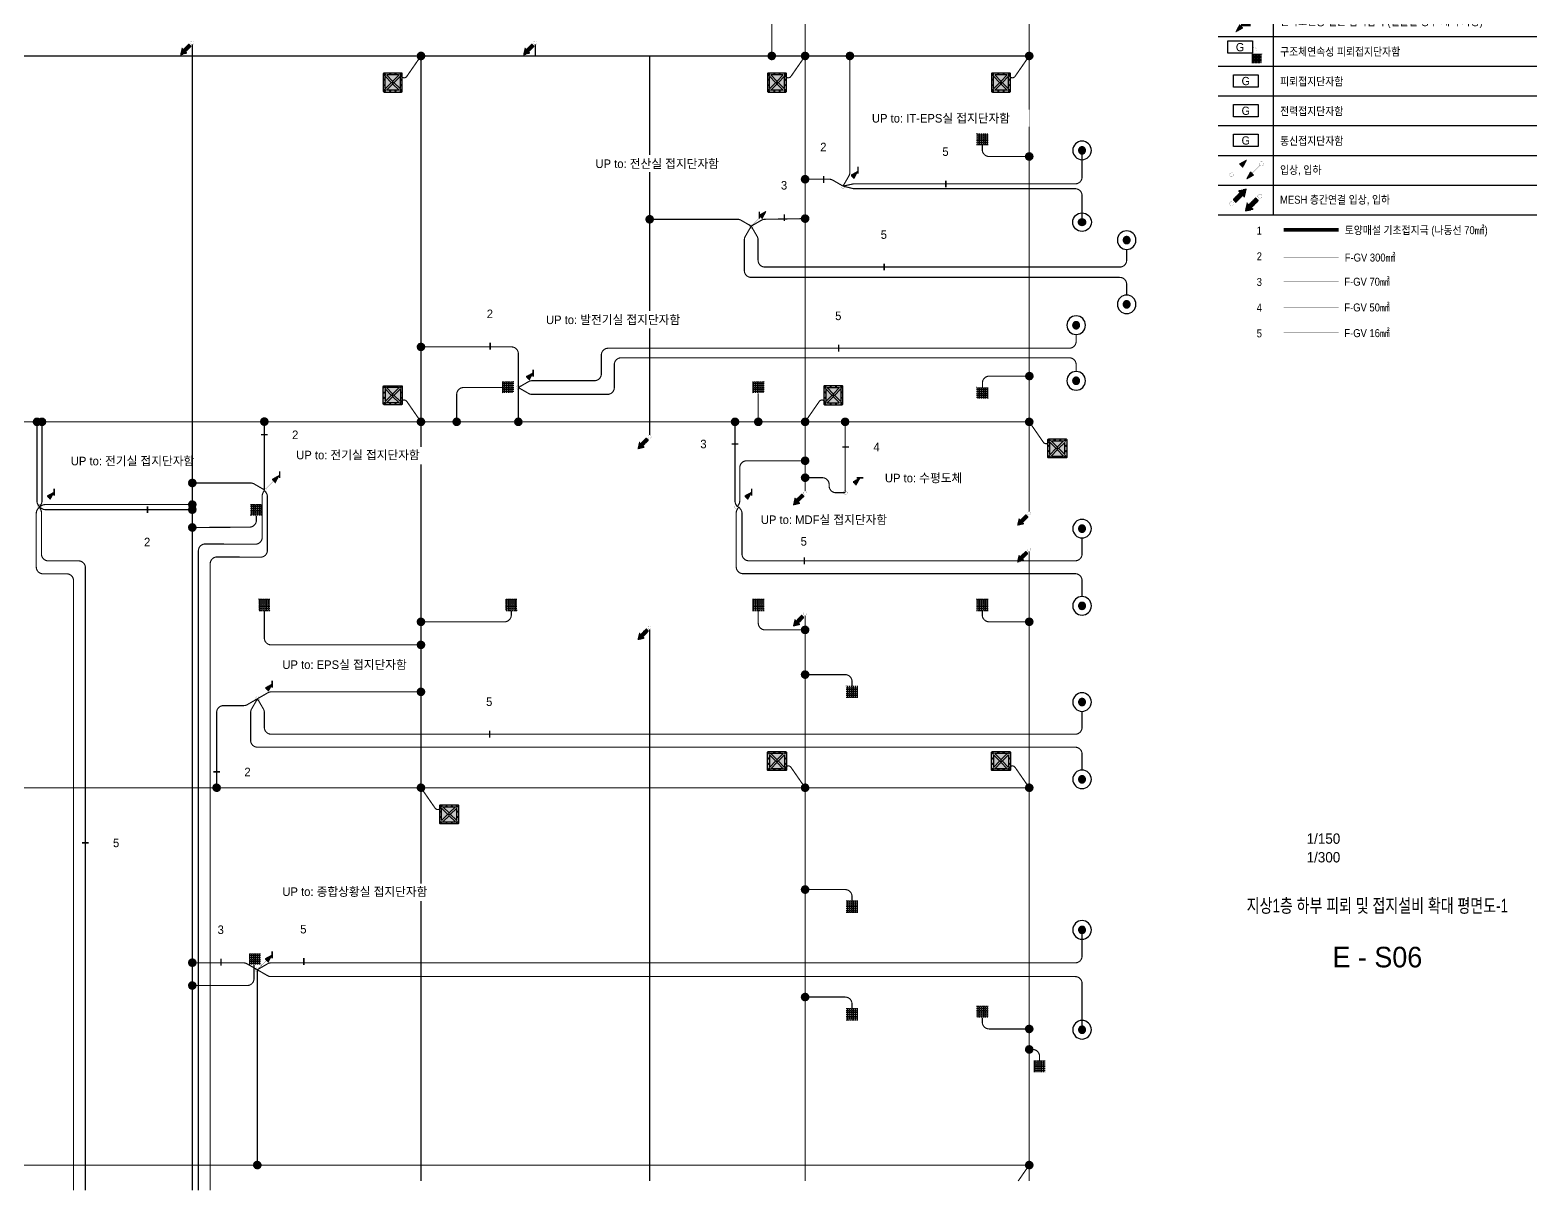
# Model space of a CAD drawing. Header units: millimetres. Extents: x 81900 to 502050, y -708375 to 1238700.
# Drawn here: x 310008 to 375900, y -527478 to -476722 of the extents above; entities that cross this region are included whole.
import ezdxf
from ezdxf.enums import TextEntityAlignment as Align

# ---------------------------------------------------------------- set-up
doc = ezdxf.new("R2010")
doc.units = ezdxf.units.MM
doc.header["$LTSCALE"] = 150
doc.set_wipeout_variables(frame=1)
for name, pattern in [('AM_ISO09W050', [22.5, 12, -1.5, 3, -1.5, 3, -1.5]), ('C2', [18.5, 13.5, -2, 1, -2]), ('HID', [2.3, 1.5, -0.8])]:
    doc.linetypes.add(name, pattern=pattern)
doc.layers.get('0').update_dxf_attribs({"lineweight": 0})
for name, color, linetype in [('------99 Grounding and Lightning', 3, 'Continuous'), ('------99 Grounding_Grounding Terminal Board_E', 3, 'Continuous'), ('------99 Grounding_Grounding Terminal Board_T', 2, 'Continuous'), ('------99 Grounding_Mesh', 6, 'Continuous'), ('-----09 E-WIRE-GV', 2, 'Continuous'), ('-----20 General Symbol', 3, 'Continuous'), ('-----29 Cable Schedule', 1, 'Continuous'), ('-----29 Indicator', 1, 'Continuous'), ('-----30 Text', 2, 'Continuous'), ('-----41 Drawing Title', 2, 'Continuous'), ('-----42 Drawing Number', 2, 'Continuous'), ('-----43 Drawing Scale', 3, 'Continuous')]:
    doc.layers.add(name, color=color, linetype=linetype)
doc.styles.add('ELEC', font='')
doc.styles.get('ELEC').set_extended_font_data('Dotum')
pattern_1 = [(180, (845852.563, 610254.6404), (-1e-14, -6.25), [])]

# ---------------------------------------------------------------- blocks, each defined once
blk = doc.blocks.new('STS 316 접지판')
blk.add_wipeout([(-254, -276), (-270, -270), (-276, -254), (-276, 254), (-270, 270), (-254, 276), (254, 276), (270, 270), (276, 254), (276, -254), (270, -270), (254, -276)])
h = blk.add_hatch(color=256)
h.dxf.hatch_style = 1
h.set_gradient(color1=(132, 132, 132), color2=(214, 214, 214), tint=1, name='SPHERICAL')
edge = h.paths.add_edge_path()
edge.add_line((-254, 276), (254, 276))
edge.add_arc((254, 254), 22.1, 0, 90, ccw=False)
edge.add_line((276, 254), (276, -254))
edge.add_arc((254, -254), 22.1, 270, 360, ccw=False)
edge.add_line((254, -276), (-254, -276))
edge.add_arc((-254, -254), 22.1, 180, 270, ccw=False)
edge.add_line((-276, -254), (-276, 254))
edge.add_arc((-254, 254), 22.1, 90, 180, ccw=False)
h.paths.add_polyline_path([(-169, 221), (169, 221, -0.668179), (173, 212), (-165, 212, -1.496606)], flags=16)
h.paths.add_polyline_path([(221, 169), (221, -169, -0.668179), (212, -173), (212, 165, -1.496606)], flags=16)
h.paths.add_polyline_path([(-173, -212), (165, -212, -1.496606), (169, -221), (-169, -221, -0.668179)], flags=16)
h.paths.add_polyline_path([(-221, 169, 0.022626), (-52, 0, 1.473564), (-43, 4, 0.045564)], flags=16)
h = blk.add_hatch(color=256)
h.set_gradient(color1=(255, 255, 255), tint=1, name='SPHERICAL')
edge = h.paths.add_edge_path()
edge.add_arc((-232, 232), 22.1, 0, 360)
edge = h.paths.add_edge_path()
edge.add_arc((-78, 249), 16.6, 0, 360)
edge = h.paths.add_edge_path()
edge.add_arc((78, 249), 16.6, 0, 360)
edge = h.paths.add_edge_path()
edge.add_arc((232, 232), 22.1, 0, 360)
edge = h.paths.add_edge_path()
edge.add_arc((249, -77), 16.6, 0, 360)
edge = h.paths.add_edge_path()
edge.add_arc((249, 77), 16.6, 0, 360)
edge = h.paths.add_edge_path()
edge.add_arc((-78, -249), 16.6, 0, 360)
edge = h.paths.add_edge_path()
edge.add_arc((78, -249), 16.6, 0, 360)
edge = h.paths.add_edge_path()
edge.add_arc((232, -232), 22.1, 0, 360)
edge = h.paths.add_edge_path()
edge.add_arc((-232, -232), 22.1, 0, 360)
edge = h.paths.add_edge_path()
edge.add_arc((-249, -77), 16.6, 0, 360)
edge = h.paths.add_edge_path()
edge.add_arc((-249, 77), 16.6, 0, 360)
edge = h.paths.add_edge_path()
edge.add_arc((0, 0), 22.1, 0, 360)
h = blk.add_hatch(color=256)
h.set_gradient(color1=(255, 255, 255), tint=1, name='SPHERICAL')
edge = h.paths.add_edge_path()
edge.add_arc((-249, -77), 16.6, 0, 360)
edge = h.paths.add_edge_path()
edge.add_arc((-249, 77), 16.6, 0, 360)
edge = h.paths.add_edge_path()
edge.add_arc((-232, 232), 22.1, 0, 360)
edge = h.paths.add_edge_path()
edge.add_arc((-78, 249), 16.6, 0, 360)
edge = h.paths.add_edge_path()
edge.add_arc((78, 249), 16.6, 0, 360)
edge = h.paths.add_edge_path()
edge.add_arc((0, 0), 22.1, 0, 360)
edge = h.paths.add_edge_path()
edge.add_arc((232, 232), 22.1, 0, 360)
h = blk.add_hatch(color=256)
h.set_gradient(color1=(132, 132, 132), one_color=1, tint=1, name='SPHERICAL')
edge = h.paths.add_edge_path()
edge.add_arc((0, 0), 22.1, 0, 360)
for points in [[(-254, 276), (254, 276, -0.414214), (276, 254), (276, -254, -0.414214), (254, -276), (-254, -276, -0.414214), (-276, -254), (-276, 254, -0.414214), (-254, 276, 0.033225)], [(-221, -169), (-221, 169, -0.668179), (-212, 173), (-43, 4, -0.414214), (-43, -4), (-212, -173, -0.668179), (-221, -169, -0.016281)], [(-169, 221), (169, 221, -0.668179), (173, 212), (4, 43, -0.414214), (-4, 43), (-173, 212, -0.668179), (-169, 221, -0.016281)], [(221, -169), (221, 169, 0.668179), (212, 173), (43, 4, 0.414214), (43, -4), (212, -173, 0.668179), (221, -169, 0.016281)], [(-169, -221), (169, -221, 0.668179), (173, -212), (4, -43, 0.414214), (-4, -43), (-173, -212, 0.668179), (-169, -221, 0.016281)]]:
    blk.add_lwpolyline(points, format="xyb")
for centre, radius in [((-249, 77), 16.6), ((-232, 232), 22.1), ((-78, 249), 16.6), ((0, 0), 22.1), ((78, 249), 16.6), ((232, 232), 22.1), ((249, 77), 16.6), ((-249, -77), 16.6), ((-232, -232), 22.1), ((-78, -249), 16.6), ((78, -249), 16.6), ((232, -232), 22.1), ((249, -77), 16.6)]:
    blk.add_circle(centre, radius)
blk = doc.blocks.new('구조체접속')
h = blk.add_hatch()
h.set_pattern_fill('ANGLE', color=1, scale=200)
h.set_pattern_definition([(0, (0, 0), (0, 55), [40, -15]), (90, (0, 0), (-55, 3e-15), [40, -15])])
h.paths.add_polyline_path([(168, 168), (-168, 168), (-168, -168), (168, -168)])
at = {"color": 1}
for p, q in [((166, 168), (168, 166)), ((-168, -166), (-166, -168))]:
    blk.add_line(p, q, dxfattribs=at)
at = {"color": 1, "const_width": 2}
blk.add_lwpolyline([(168, 168), (-168, 168), (-168, -168), (168, -168)], close=True, dxfattribs=at)
blk = doc.blocks.new("'인하도선용 수직철근 또는 철골")
h = blk.add_hatch()
h.set_pattern_fill('ANSI31', color=256, scale=50, angle=135)
h.set_pattern_definition(pattern_1)
h.paths.add_polyline_path([(291, 293), (180, 89), (88, 181)])
h = blk.add_hatch()
h.set_pattern_fill('ANSI31', color=256, scale=50, angle=135)
h.set_pattern_definition(pattern_1)
h.paths.add_polyline_path([(-291, -293), (-180, -89), (-88, -181)])
at = {"const_width": 3.93}
for points in [[(293, 293), (181, 88), (88, 181), (293, 293)], [(-293, -293), (-181, -88), (-88, -181), (-293, -293)]]:
    blk.add_lwpolyline(points, dxfattribs=at)
at = {"xscale": 0.8, "yscale": 0.8, "zscale": 0.8}
blk.add_blockref('구조체접속', (0, 0), dxfattribs=at)
blk = doc.blocks.new('입상입하1')
h = blk.add_hatch()
h.set_pattern_fill('ANSI31', color=256, scale=50, angle=135)
h.set_pattern_definition([(180, (845993.8846, 610394.13), (-1e-14, -6.25), [])])
h.paths.add_polyline_path([(432, 432), (321, 228), (229, 321)])
at = {"const_width": 3.93}
blk.add_lwpolyline([(0, 61, -1), (0, -61, -1), (0, 61)], format="xyb", dxfattribs=at)
for points in [[(43, 43), (275, 275)], [(434, 433), (322, 227), (229, 321), (434, 433)]]:
    blk.add_lwpolyline(points, dxfattribs=at)
blk = doc.blocks.new('입상입하2')
h = blk.add_hatch()
h.set_pattern_fill('ANSI31', color=256, scale=100, angle=135)
h.set_pattern_definition([(180, (0, 0), (-2e-14, -12.5), [])])
h.paths.add_polyline_path([(326, 242), (377, 192), (433, 433), (192, 377), (242, 326), (39, 124), (124, 39)])
at = {"const_width": 3.93}
blk.add_lwpolyline([(0, 61, -1), (0, -61, -1), (0, 61)], format="xyb", dxfattribs=at)
blk.add_lwpolyline([(377, 192), (326, 242), (124, 39), (39, 124), (242, 326), (192, 377), (433, 433)], close=True, dxfattribs=at)
blk = doc.blocks.new('A$Cbdca0f5f')
at = {"color": 0}
blk.add_lwpolyline([(-360, -360), (-360, 0), (360, 0), (360, -360)], close=True, dxfattribs=at)
at = {"color": 0, "style": 'ELEC'}
blk.add_text('G', height=240, dxfattribs=at).set_placement((0, -180), align=Align.MIDDLE)
blk = doc.blocks.new('구조체연속성 TEST 단자함')
at = {"const_width": 2}
blk.add_lwpolyline([(491, -200), (491, -100, 0.414214), (391, 0), (360, 0)], format="xyb", dxfattribs=at)
at = {"layer": '------99 Grounding_Grounding Terminal Board_E'}
blk.add_blockref('A$Cbdca0f5f', (0, 180), dxfattribs=at)
at = {"xscale": 0.8, "yscale": 0.8, "zscale": 0.8}
blk.add_blockref('구조체접속', (491, -334), dxfattribs=at)
blk = doc.blocks.new('접지봉')
at = {"linetype": 'HID', "ltscale": 200}
h = blk.add_hatch(color=256, dxfattribs=at)
h.dxf.hatch_style = 1
edge = h.paths.add_edge_path()
edge.add_arc((0, 0), 102, 0, 360)
blk.add_circle((0, 0), 271)
blk.add_circle((0, 0), 102, dxfattribs=at)
blk = doc.blocks.new('A13')
blk.add_lwpolyline([(-300, 0), (-300, 300), (300, 300), (300, 0)], close=True)
at = {"style": 'ELEC'}
blk.add_text('G', height=200, dxfattribs=at).set_placement((0, 150), align=Align.MIDDLE)
blk = doc.blocks.new('A$C8673a4d5')
blk.add_wipeout([(-32961, -46990), (-32961, -49363), (-32661, -49363), (-32661, -49663), (-25624, -49663), (-25624, -47290), (-25924, -47290), (-25924, -46990)]).dxf.layer = '-----29 Cable Schedule'
blk.add_wipeout([(-32961, -50192), (-5100, -50192), (-5100, -90305), (-32961, -90305)]).dxf.layer = '-----29 Cable Schedule'
at = {"layer": '-----29 Cable Schedule'}
blk.add_lwpolyline([(-32661, -49363), (-32661, -49663), (-25624, -49663), (-25624, -47290), (-25924, -47290)], dxfattribs=at)
for points in [[(-32961, -46990), (-25924, -46990), (-25924, -49363), (-32961, -49363)], [(-32961, -50193), (-5100, -50193), (-5100, -90306), (-32961, -90306)]]:
    blk.add_wipeout(points).dxf.layer = '-----29 Cable Schedule'
at = {"layer": '-----09 E-WIRE-GV', "color": 6, "linetype": 'AM_ISO09W050', "ltscale": 0.5, "const_width": 300}
blk.add_lwpolyline([(-27238, -79908), (-22438, -79908)], dxfattribs=at)
at = {"layer": '-----09 E-WIRE-GV', "color": 1, "linetype": 'C2', "ltscale": 0.5, "const_width": 30}
blk.add_lwpolyline([(-27238, -82304), (-22438, -82304)], dxfattribs=at)
at = {"layer": '-----09 E-WIRE-GV', "color": 3, "linetype": 'C2', "ltscale": 0.5, "const_width": 30}
blk.add_lwpolyline([(-27238, -84417), (-22438, -84417)], dxfattribs=at)
at = {"layer": '-----09 E-WIRE-GV', "color": 4, "linetype": 'C2', "ltscale": 0.5, "const_width": 30}
blk.add_lwpolyline([(-27238, -86664), (-22438, -86664)], dxfattribs=at)
at = {"layer": '-----09 E-WIRE-GV', "color": 2, "linetype": 'C2', "ltscale": 0.5, "const_width": 30}
blk.add_lwpolyline([(-27238, -88912), (-22438, -88912)], dxfattribs=at)
at = {"layer": '-----29 Cable Schedule'}
blk.add_line((-28161, -50193), (-28161, -78593), dxfattribs=at)
for points in [[(-32961, -52593), (-5100, -52593)], [(-32961, -55193), (-5100, -55193)], [(-32961, -57793), (-5100, -57793)], [(-32961, -60393), (-5100, -60393)], [(-32961, -62993), (-5100, -62993)], [(-32961, -65593), (-5100, -65593)], [(-32961, -68193), (-5100, -68193)], [(-32961, -70793), (-5100, -70793)], [(-32961, -73393), (-5100, -73393)], [(-32961, -75993), (-5100, -75993)], [(-32961, -78593), (-5100, -78593)]]:
    blk.add_lwpolyline(points, dxfattribs=at)
at = {"layer": '------99 Grounding and Lightning'}
for name, p, xscale, yscale, zscale in [('접지봉', (-30561, -56493), 2.4, 2.4, 2.4), ('구조체접속', (-30561, -59093), 2.4, 2.4, 2.4), ("'인하도선용 수직철근 또는 철골", (-30561, -61693), 3, 3, 3), ('구조체연속성 TEST 단자함', (-31062, -63931), 3, 3, 3)]:
    blk.add_blockref(name, p, dxfattribs=dict(at, xscale=xscale, yscale=yscale, zscale=zscale))
at = {"layer": '------99 Grounding_Grounding Terminal Board_E', "xscale": 3, "yscale": 3, "zscale": 3}
for p in [(-30561, -66353), (-30561, -68953)]:
    blk.add_blockref('A$Cbdca0f5f', p, dxfattribs=at)
at = {"layer": '------99 Grounding_Grounding Terminal Board_T', "xscale": 3.6, "yscale": 3.6, "zscale": 3.6}
blk.add_blockref('A13', (-30561, -72633), dxfattribs=at)
at = {"layer": '-----20 General Symbol', "xscale": 3, "yscale": 3, "zscale": 3}
for name, p in [('입상입하1', (-31786, -75095)), ('입상입하2', (-31798, -77616))]:
    blk.add_blockref(name, p, dxfattribs=at)
at = {"layer": '-----20 General Symbol', "xscale": 3, "yscale": 3, "zscale": 3, "rotation": 179.9999999997969}
for name, p in [('입상입하1', (-29184, -74140)), ('입상입하2', (-29324, -76969))]:
    blk.add_blockref(name, p, dxfattribs=at)
at = {"layer": '-----30 Text', "style": 'ELEC', "width": 0.9}
for s, p in [('접지설비 범례', (-32369, -48206)), ('구  분', (-32253, -51408)), ('내   용', (-14473, -51422)), ('STS 316 접지판(500㎜ x 500㎜)', (-27561, -53875)), ('Test 접지봉 (14Øx1,000㎜)', (-27561, -56493)), ('구조체 접속 (철근 및 철골 접속)', (-27561, -59083)), ('인하도선용 철근 죔쇠접속 (철골일 경우 제외 가능)', (-27561, -61683)), ('구조체연속성 피뢰접지단자함', (-27561, -64331)), ('피뢰접지단자함', (-27561, -66931)), ('전력접지단자함', (-27561, -69531)), ('통신접지단자함', (-27561, -72131)), ('입상, 입하', (-27561, -74675)), ('MESH 층간연결 입상, 입하', (-27561, -77275)), ('토양매설 기초접지극 (나동선 70㎟)', (-21904, -79938)), ('F-GV 300㎟ ', (-21904, -82333)), ('F-GV 70㎟', (-21940, -84447)), ('F-GV 50㎟', (-21940, -86694)), ('F-GV 16㎟', (-21940, -88941))]:
    blk.add_text(s, height=700, dxfattribs=at).set_placement(p, align=Align.MIDDLE_LEFT)
for points, layer in [([(-32961, -11903), (-5100, -11903), (-5100, -46690), (-32961, -46690)], '-----29 Cable Schedule'), ([(-30090, -82689), (-30090, -81716), (-29247, -81229), (-28404, -81716), (-28404, -82689), (-29247, -83176)], '-----29 Indicator'), ([(-30090, -89431), (-30090, -88457), (-29247, -87970), (-28404, -88457), (-28404, -89431), (-29247, -89917)], '-----29 Indicator')]:
    blk.add_wipeout(points).dxf.layer = layer
at = {"layer": '------99 Grounding_Mesh', "xscale": 3.6, "yscale": 3.6, "zscale": 3.6}
blk.add_blockref('STS 316 접지판', (-30561, -53893), dxfattribs=at)
at = {"layer": '-----30 Text', "style": 'ELEC', "width": 0.9}
for s, p in [('2', (-29603, -82226)), ('5', (-29603, -88960))]:
    blk.add_text(s, height=700, dxfattribs=at).set_placement(p, align=Align.MIDDLE_LEFT)
for points, layer in [([(-32961, -11903), (-5100, -11903), (-5100, -46690), (-32961, -46690)], '-----29 Cable Schedule'), ([(-30090, -80442), (-30090, -79468), (-29247, -78982), (-28404, -79468), (-28404, -80442), (-29247, -80929)], '-----29 Indicator'), ([(-30090, -87183), (-30090, -86210), (-29247, -85723), (-28404, -86210), (-28404, -87183), (-29247, -87670)], '-----29 Indicator')]:
    blk.add_wipeout(points).dxf.layer = layer
at = {"layer": '-----29 Cable Schedule'}
for points in [[(-32961, -14303), (-5100, -14303)], [(-32961, -17803), (-5100, -17803)], [(-32961, -21303), (-5100, -21303)], [(-32961, -24803), (-5100, -24803)], [(-32961, -28303), (-5100, -28303)]]:
    blk.add_lwpolyline(points, dxfattribs=at)
at = {"layer": '-----30 Text', "style": 'ELEC', "width": 0.9}
for s, p in [('적 용 기 준', (-32525, -13133)), ('내   용', (-17834, -13133)), ('표         준', (-32594, -16073)), ('한국전기설비규정(KEC) 140 접지시스템,', (-25161, -15165)), ('KS C IEC 60364, KS C IEC 62305', (-25182, -16965)), ('통합접지 (접지저항 1옴 이하)', (-25161, -18636)), ('방         식', (-32594, -19573)), ('(최대 허용 값 이내의 접촉 및 보폭전압)', (-25161, -20436)), ('MESH: 나동선 70㎟', (-25161, -22136)), ('접 지 형 태', (-32525, -23091)), ('Rod: STS 316 접지판(500㎜ x 500㎜)', (-25161, -23936)), ('등전위접속', (-32491, -26583)), ('기초/기둥철근 또는 철골 구조체(스틸도어) 접속,', (-25161, -25644)), ('금속배관(수도관, 가스관, 기계배관 등) 접속', (-25197, -27444)), ('1. 기초접지극(MESH, Rod) 시공 위치가 GL.기준 동결심도', (-32491, -29353)), ('(0.75m) 이하인 경우에는 추가적인 터파기가 필요 없다.', (-32491, -30853)), ('2. 접지저항값은 부식, 건조 및 동결 등 대지환경 변화에 충족', (-32491, -32653)), ('하여야 하며 인체감전보호를 위한 값과 전기설비의 기계적 ', (-32491, -34153)), ('요구에 의한 값을 만족하여야 한다.', (-32491, -35653)), ('3. 기초접지극(MESH) 포설 위치는 현장 여건에 따라 토양매설', (-32491, -37453)), ('기초접지극 또는 콘크리트매입 기초접지극으로 시공가능하다.', (-32491, -38953)), ('4. Test 접지봉의 위치는 현장 여건에 따라 변경될 수 있으며', (-32491, -40753)), ('Test 접지봉간 거리는 10m 이상 이격 시켜 시공한다.', (-32491, -42253)), ('5. 접지설계는 지반조사보고서를 기준으로 작성하고 현장 ', (-32491, -44053)), ('개설 후 대지저항을 측정하여 재설계를 진행한다.', (-32491, -45553)), ('1', (-29603, -79979)), ('4', (-29603, -86713))]:
    blk.add_text(s, height=700, dxfattribs=at).set_placement(p, align=Align.MIDDLE_LEFT)
for points, layer in [([(-32961, -8700), (-32961, -11074), (-32661, -11074), (-32661, -11374), (-20506, -11374), (-20506, -9000), (-20806, -9000), (-20806, -8700)], '-----29 Cable Schedule'), ([(-30090, -84936), (-30090, -83963), (-29247, -83476), (-28404, -83963), (-28404, -84936), (-29247, -85423)], '-----29 Indicator')]:
    blk.add_wipeout(points).dxf.layer = layer
at = {"layer": '-----29 Cable Schedule'}
for points in [[(-32661, -11074), (-32661, -11374), (-20506, -11374), (-20506, -9000), (-20806, -9000)], [(-25761, -11903), (-25761, -28303)]]:
    blk.add_lwpolyline(points, dxfattribs=at)
at = {"layer": '-----30 Text', "style": 'ELEC', "width": 0.9}
blk.add_text('3', height=700, dxfattribs=at).set_placement((-29603, -84465), align=Align.MIDDLE_LEFT)
blk.add_wipeout([(-32961, -8700), (-20806, -8700), (-20806, -11074), (-32961, -11074)]).dxf.layer = '-----29 Cable Schedule'
blk.add_text('접지설비 개요 및 특기사항', height=700, dxfattribs=at).set_placement((-32331, -9925), align=Align.MIDDLE_LEFT)
blk = doc.blocks.new('접속점 (본딩)')
h = blk.add_hatch(color=256)
h.dxf.hatch_style = 1
h.paths.add_polyline_path([(125, 0, 1), (-125, 0, 1)])
at = {"const_width": 2}
for points in [[(125, 0, 1), (-125, 0)], [(125, 0, -1), (-125, 0)]]:
    blk.add_lwpolyline(points, format="xyb", dxfattribs=at)
blk = doc.blocks.new('A$Ccb354d3c')
at = {"layer": '------99 Grounding_Mesh', "xscale": 1.5, "yscale": 1.5, "zscale": 1.5}
for name, p in [('접속점 (본딩)', (0, 0)), ('STS 316 접지판', (1232, -1164))]:
    blk.add_blockref(name, p, dxfattribs=at)
at = {"layer": '------99 Grounding_Mesh', "linetype": 'AM_ISO09W050', "ltscale": 0.12, "const_width": 50}
blk.add_lwpolyline([(619, -893), (0, 0)], dxfattribs=at)
blk.add_lwpolyline([(619, -893, 0.714131), (884, -816)], format="xyb", dxfattribs=at)

msp = doc.modelspace()

# ---------------------------------------------------------------- linework, layer by layer
at = {"layer": '------99 Grounding_Mesh', "linetype": 'AM_ISO09W050', "const_width": 50, "elevation": 0}
for points in [[(343900, -459850), (343900, -496876)], [(353697, -459850), (353699, -497776)], [(332100, -477850), (332100, -477344)], [(266400, -477850), (353700, -477850)], [(337100, -477850), (337100, -494426)], [(274124, -493850), (353700, -493850)], [(353699, -499524), (353700, -527050)], [(343900, -502324), (343900, -527050)], [(337100, -502924), (337100, -527050)], [(286624, -526350), (353700, -526350)]]:
    msp.add_lwpolyline(points, dxfattribs=at)
at = {"layer": '------99 Grounding_Mesh', "linetype": 'AM_ISO09W050', "ltscale": 0.12, "const_width": 50}
msp.add_lwpolyline([(353215, -527050), (353700, -526350)], dxfattribs=at)
at = {"layer": '-----09 E-WIRE-GV', "color": 3, "linetype": 'C2', "ltscale": 0.3, "const_width": 50, "elevation": 0}
for points in [[(341542, -470600), (342292, -471033, -0.267949), (342442, -471293), (342442, -477850)], [(341542, -485292), (341992, -485032, -0.131652), (342142, -484992), (343900, -484965)], [(341542, -485292), (341092, -485032, 0.131652), (340942, -484992), (337100, -484992)], [(340931, -497570), (340870, -497457, -0.12414), (340834, -497314), (340834, -493850)], [(340931, -497570), (340997, -497462, 0.137956), (341041, -497306), (341041, -495853, -0.414214), (341341, -495553), (343900, -495553)], [(319942, -517808), (319492, -517548, 0.131652), (319342, -517508), (317100, -517508)]]:
    msp.add_lwpolyline(points, format="xyb", dxfattribs=at)
at = {"layer": '-----09 E-WIRE-GV', "color": 1, "linetype": 'C2', "ltscale": 0.3, "const_width": 50, "elevation": 0}
for points in [[(345558, -483541), (345818, -483091, 0.131652), (345858, -482941), (345858, -477758)], [(345558, -483541), (345108, -483281, 0.131652), (344958, -483241), (343900, -483241)], [(331358, -493850), (331358, -490873, 0.414214), (331058, -490573), (327100, -490573)], [(310410, -497570), (310348, -497463, -0.132794), (310307, -497312), (310307, -493850)], [(310410, -497570), (310478, -497469, 0.149182), (310529, -497302), (310529, -493850)], [(320250, -496823), (319800, -496563, 0.131652), (319650, -496523), (317100, -496523)], [(310410, -497570), (310517, -497508, -0.132794), (310668, -497467), (317100, -497467)], [(310410, -497570), (310511, -497638, 0.149182), (310678, -497689), (317100, -497689)], [(319951, -505958), (319501, -506218, -0.131652), (319351, -506258), (318464, -506258, 0.414214), (318164, -506558), (318164, -509850)], [(319951, -505958), (320401, -505699, -0.131652), (320551, -505658), (327100, -505658)]]:
    msp.add_lwpolyline(points, format="xyb", dxfattribs=at)
at = {"layer": '-----09 E-WIRE-GV', "color": 2, "linetype": 'C2', "ltscale": 0.3, "const_width": 50, "elevation": 0}
for points in [[(345558, -483541), (345979, -483451, -0.052612), (346042, -483444), (355710, -483444, 0.414214), (356010, -483144), (356010, -481980)], [(356010, -485119), (356010, -483955, 0.414214), (355710, -483655), (346047, -483655, -0.062093), (345974, -483646), (345558, -483541)], [(341542, -485292), (341282, -485742, 0.131652), (341242, -485892), (341242, -487234, 0.414214), (341542, -487534), (357661, -487534, -0.414214), (357961, -487834), (357961, -488306)], [(341542, -485292), (341802, -485742, -0.131652), (341842, -485892), (341842, -486782, 0.414214), (342142, -487082), (357661, -487082, 0.414214), (357961, -486782), (357961, -486310)], [(331358, -492350), (331808, -492090, -0.131652), (331958, -492050), (334688, -492050, 0.414214), (334988, -491750), (334988, -490931, -0.414214), (335288, -490631), (355452, -490631, 0.414214), (355752, -490331), (355752, -490031)], [(331358, -492350), (331808, -492610, 0.131652), (331958, -492650), (335255, -492650, 0.414214), (335555, -492350), (335555, -491349, -0.414214), (335855, -491049), (355452, -491049, -0.414214), (355752, -491349), (355752, -491649)], [(310410, -497570), (310334, -497674, 0.15946), (310276, -497851), (310276, -500196, 0.414214), (310576, -500496), (311608, -500496, -0.414214), (311908, -500796), (311908, -527453)], [(310410, -497570), (310471, -497689, -0.119178), (310504, -497826), (310504, -499629, 0.414214), (310804, -499929), (312125, -499929, -0.414214), (312425, -500229), (312425, -527453)], [(340997, -497570), (340931, -497678, 0.13825), (340887, -497835), (340887, -500190, 0.414214), (341187, -500490), (355710, -500490, -0.414214), (356010, -500790), (356010, -501490)], [(340997, -497570), (341075, -497668, -0.168694), (341139, -497854), (341139, -499626, 0.414214), (341439, -499926), (355710, -499926, 0.414214), (356010, -499626), (356010, -498926)], [(319951, -505958), (319691, -506408, 0.131652), (319651, -506558), (319651, -507777, 0.414214), (319951, -508077), (355710, -508077, -0.414214), (356010, -508377), (356010, -509077)], [(319951, -505958), (320211, -506408, -0.131652), (320251, -506558), (320251, -507210, 0.414214), (320551, -507510), (355710, -507510, 0.414214), (356010, -507210), (356010, -506510)], [(319942, -517808), (320392, -517548, -0.131652), (320542, -517508), (355710, -517508, 0.414214), (356010, -517208), (356010, -516066)], [(319942, -517808), (320392, -518068, 0.131652), (320542, -518108), (355711, -518108, -0.414214), (356011, -518408), (356011, -520433)]]:
    msp.add_lwpolyline(points, format="xyb", dxfattribs=at)
at = {"layer": '-----09 E-WIRE-GV', "color": 4, "linetype": 'C2', "ltscale": 0.1, "const_width": 50, "elevation": 0}
for points in [[(351647, -481752), (351647, -481947, 0.414214), (351947, -482247), (353700, -482247)], [(351653, -492345), (351653, -492150, -0.414214), (351953, -491850), (353706, -491850)], [(330650, -492350), (328963, -492350, 0.414214), (328663, -492650), (328663, -493850)], [(319902, -497950), (319902, -498154, -0.412182), (319604, -498454), (317100, -498471)], [(327100, -503603), (320550, -503603, -0.414214), (320250, -503303), (320250, -502099)], [(331050, -502102), (331050, -502297, -0.414214), (330750, -502597), (327100, -502597)], [(341850, -502098), (341850, -502647, 0.414214), (342150, -502947), (343900, -502947)], [(351647, -502099), (351647, -502294, 0.414214), (351947, -502594), (353700, -502594)], [(345950, -505398), (345950, -505203, 0.414214), (345650, -504903), (343900, -504903)], [(317100, -518500), (319498, -518500, 0.414214), (319798, -518200), (319798, -517599)], [(345950, -519498), (345950, -519303, 0.414214), (345650, -519003), (343900, -519003)], [(351647, -519902), (351647, -520097, 0.414214), (351947, -520397), (353700, -520397)], [(354150, -521788), (354150, -521593, 0.414214), (353850, -521293), (353700, -521293)]]:
    msp.add_lwpolyline(points, format="xyb", dxfattribs=at)
at = {"layer": '-----09 E-WIRE-GV', "color": 4, "linetype": 'C2', "ltscale": 0.3, "const_width": 50, "elevation": 0}
for points in [[(341850, -493850), (341850, -492602)], [(345650, -496950), (345650, -493850)]]:
    msp.add_lwpolyline(points, dxfattribs=at)
at = {"layer": '-----09 E-WIRE-GV', "color": 1, "linetype": 'C2', "ltscale": 0.3, "const_width": 50, "elevation": 0}
msp.add_lwpolyline([(320250, -496832), (320250, -493840)], dxfattribs=at)
at = {"layer": '-----09 E-WIRE-GV', "color": 4, "linetype": 'C2', "ltscale": 0.3, "const_width": 50, "elevation": 0}
msp.add_lwpolyline([(345650, -496950), (345250, -496950, -0.414214), (344950, -496650), (344950, -496592, 0.414214), (344650, -496292), (343900, -496292)], format="xyb", dxfattribs=at)
at = {"layer": '-----09 E-WIRE-GV', "color": 4, "linetype": 'C2', "ltscale": 0.1, "const_width": 50}
msp.add_lwpolyline([(345950, -514798), (345950, -514603, 0.414214), (345650, -514303), (343900, -514303)], format="xyb", dxfattribs=at)
at = {"layer": '-----09 E-WIRE-GV', "color": 3, "linetype": 'C2', "ltscale": 0.3, "const_width": 50, "elevation": 0}
msp.add_lwpolyline([(319942, -517808), (319942, -526350)], dxfattribs=at)
at = {"layer": '-----29 Indicator', "elevation": 0}
for points in [[(346698, -480569, 0, 0, 0), (346209, -480569, 0, 0, 0), (346209, -482698, 64.2, 64.2, 0), (346209, -482998, 0, 0, 0)], [(340945, -482557, 0, 0, 0), (341894, -482557, 0, 0, 0), (341894, -484659, 64.2, 64.2, 0), (341894, -484959, 0, 0, 0)], [(332468, -489381, 0, 0, 0), (332009, -489381, 0, 0, 0), (332009, -491568, 64.2, 64.2, 0), (332009, -491868, 0, 0, 0)], [(346686, -494949, 0, 0, 0), (345823, -494949, 64.2, 64.2, 0), (345522, -494949, 0, 0, 0)], [(311725, -495591, 0, 0, 0), (311061, -495591, 0, 0, 0), (311061, -496770, 64.2, 64.2, 0), (311061, -497071, 0, 0, 0)], [(320977, -504497, 0, 0, 0), (320593, -504497, 0, 0, 0), (320593, -505175, 64.2, 64.2, 0), (320593, -505476, 0, 0, 0)], [(320977, -514423, 0, 0, 0), (320593, -514423, 0, 0, 0), (320593, -517008, 64.2, 64.2, 0), (320593, -517309, 0, 0, 0)]]:
    msp.add_lwpolyline(points, format="xyseb", dxfattribs=at)

# ---------------------------------------------------------------- block references
at = {"layer": '------99 Grounding and Lightning', "yscale": 1.5, "zscale": 1.5}
for name, p, xscale, rotation in [('접속점 (본딩)', (342442, -477850), 1.5, 89.99999999999999), ('접속점 (본딩)', (345858, -477850), 1.5, 270), ('구조체접속', (351650, -481500), 1.5, 269.9999999999999), ('접속점 (본딩)', (353700, -482247), 1.5, 90.00000000000001), ('접속점 (본딩)', (337100, -484992, 0), 1.5, 180), ('접속점 (본딩)', (343900, -484963), -1.5, 180), ('접지봉', (356010, -485119), 1.5, 180), ('접지봉', (357961, -485904), -1.5, 270), ('접지봉', (357961, -488712), -1.5, 270), ('접속점 (본딩)', (327100, -490573), 1.5, 89.99999999999997), ('구조체접속', (330902, -492350), 1.5, 180), ('구조체접속', (341850, -492350), 1.5, 180), ('접속점 (본딩)', (353706, -491850), 1.5, 90.00000000000001), ('구조체접속', (351653, -492597), 1.5, 269.9999999999999), ('접속점 (본딩)', (310310, -493850, 0), -1.5, 90.00000000000007), ('접속점 (본딩)', (310529, -493850), -1.5, 90.00000000000007), ('접속점 (본딩)', (320250, -493840), 1.5, 179.9999999999999), ('접속점 (본딩)', (328663, -493850), 1.5, 89.99999999999997), ('접속점 (본딩)', (331358, -493850), 1.5, 89.99999999999997), ('접속점 (본딩)', (340834, -493850), 1.5, 89.99999999999993), ('접속점 (본딩)', (341850, -493850, 0), 1.5, 89.99999999999997), ('접속점 (본딩)', (345650, -493850), 1.5, 89.99999999999999), ('접속점 (본딩)', (343900, -495553), 1.5, 89.99999999999993), ('접속점 (본딩)', (343900, -496292), 1.5, 89.99999999999999), ('접속점 (본딩)', (317100, -497467), -1.5, 90.00000000000007), ('구조체접속', (319902, -497698), 1.5, 180), ('접속점 (본딩)', (317100, -497689), -1.5, 90.00000000000007), ('접지봉', (356010, -498520), -1.5, 270), ('접속점 (본딩)', (317100, -498471), -1.5, 90.00000000000007), ('구조체접속', (320250, -501847), 1.5, 269.9999999999999), ('구조체접속', (331050, -501850), 1.5, 269.9999999999999), ('구조체접속', (341850, -501850), 1.5, 269.9999999999999), ('구조체접속', (351647, -501847), 1.5, 269.9999999999999), ('접지봉', (356010, -501896), -1.5, 270), ('접속점 (본딩)', (353700, -502594), 1.5, 90.00000000000001), ('접속점 (본딩)', (343900, -504903), -1.5, 180), ('구조체접속', (345950, -505650), 1.5, 269.9999999999999), ('접지봉', (356010, -506104), -1.5, 270), ('접지봉', (356010, -509483), -1.5, 270), ('접속점 (본딩)', (343900, -514303), -1.5, 180), ('구조체접속', (345950, -515050), 1.5, 269.9999999999999), ('구조체접속', (319848, -517352), 1.5, 269.9999999999999), ('접속점 (본딩)', (343900, -519003), -1.5, 180), ('구조체접속', (345950, -519750), 1.5, 269.9999999999999), ('구조체접속', (351650, -519650), 1.5, 180), ('접속점 (본딩)', (353700, -520397), 1.5, 90.00000000000001), ('접속점 (본딩)', (353700, -521293), -1.5, 180), ('구조체접속', (354150, -522040), 1.5, 89.99999999999999)]:
    msp.add_blockref(name, p, dxfattribs=dict(at, xscale=xscale, rotation=rotation))
for name, p, xscale in [('접지봉', (356010, -481980), -1.5), ('접속점 (본딩)', (343900, -483241), 1.5), ('접지봉', (355752, -489625), -1.5), ('접지봉', (355752, -492055), -1.5), ('접속점 (본딩)', (317100, -496523, 0), 1.5), ('접속점 (본딩)', (327100, -502597), 1.5), ('접속점 (본딩)', (343900, -502947), -1.5), ('접속점 (본딩)', (327100, -503603, 0), 1.5), ('접속점 (본딩)', (327100, -505658), 1.5), ('접속점 (본딩)', (318164, -509850), -1.5), ('접지봉', (356010, -516066), -1.5), ('접속점 (본딩)', (317100, -517500, 0), -1.5), ('접속점 (본딩)', (317100, -518500, 0), -1.5), ('접지봉', (356011, -520433), -1.5), ('접속점 (본딩)', (319942, -526350), -1.5)]:
    msp.add_blockref(name, p, dxfattribs=dict(at, xscale=xscale))
at = {"layer": '------99 Grounding_Mesh', "xscale": -1.5, "yscale": 1.5, "zscale": 1.5}
msp.add_blockref('접속점 (본딩)', (353700, -526350), dxfattribs=at)
at = {"layer": '-----20 General Symbol', "xscale": 1.2, "yscale": 1.2, "zscale": 1.2, "rotation": 180}
for p in [(317100, -477270), (332100, -477270), (337100, -494500, 0), (353701, -497850), (353699, -499450), (343900, -502250), (337100, -502850, 0)]:
    msp.add_blockref('입상입하2', p, dxfattribs=at)
at = {"layer": '-----20 General Symbol', "xscale": 1.5, "yscale": 1.5, "zscale": 1.5}
for p in [(345558, -483541), (341542, -485292), (331358, -492350), (320250, -496842), (345650, -496950), (310410, -497570), (319951, -505958), (319942, -517808)]:
    msp.add_blockref('입상입하1', p, dxfattribs=at)
at = {"layer": '-----29 Cable Schedule', "xscale": 0.5, "yscale": 0.5, "zscale": 0.5}
msp.add_blockref('A$C8673a4d5', (378450, -445500), dxfattribs=at)

# ---------------------------------------------------------------- texts
at = {"layer": '-----41 Drawing Title', "style": 'ELEC', "width": 0.75}
msp.add_text('지상1층 하부 피뢰 및 접지설비 확대 평면도-1', height=600, dxfattribs=at).set_placement((368925, -515005), align=Align.MIDDLE_CENTER)
at = {"layer": '-----42 Drawing Number', "style": 'ELEC'}
msp.add_text('E - S06', height=900, dxfattribs=at).set_placement((368925, -517255), align=Align.MIDDLE_CENTER)
at = {"layer": '-----43 Drawing Scale', "style": 'ELEC'}
for s, p in [('1/150', (365830, -512300)), ('1/300', (365830, -513115))]:
    msp.add_text(s, height=450, dxfattribs=at).set_placement(p)

# ---------------------------------------------------------------- wipeouts: each hides what was drawn before it
for points in [[(344361, -482033), (344361, -481627), (344712, -481424), (345064, -481627), (345064, -482033), (344712, -482236)], [(342641, -483706), (342641, -483300), (342992, -483097), (343343, -483300), (343343, -483706), (342992, -483909)], [(329777, -489327), (329777, -488922), (330129, -488719), (330480, -488922), (330480, -489327), (330129, -489530)], [(345721, -489415), (345721, -489009), (345370, -488806), (345019, -489009), (345019, -489415), (345370, -489618)], [(339118, -495019), (339118, -494613), (339470, -494410), (339821, -494613), (339821, -495019), (339470, -495222)], [(347267, -495926), (351266, -495926), (351266, -496676), (347267, -496676)], [(314789, -499304), (314789, -498898), (315140, -498695), (315492, -498898), (315492, -499304), (315140, -499507)], [(314141, -512460), (314141, -512054), (313790, -511851), (313439, -512054), (313439, -512460), (313790, -512663)], [(318706, -516258), (318706, -515853), (318354, -515650), (318003, -515853), (318003, -516258), (318354, -516461)]]:
    msp.add_wipeout(points).dxf.layer = '-----29 Indicator'

# ---------------------------------------------------------------- next in the draw order: linework, layer by layer
at = {"layer": '-----29 Indicator', "elevation": 0}
for points in [[(344712, -482236, 0, 0, 0), (344712, -483099, 64.2, 64.2, 0), (344712, -483399, 0, 0, 0)], [(342992, -483909, 0, 0, 0), (342992, -484772, 64.2, 64.2, 0), (342992, -485072, 0, 0, 0)], [(330129, -489530, 0, 0, 0), (330129, -490393, 64.2, 64.2, 0), (330129, -490694, 0, 0, 0)], [(345370, -489618, 0, 0, 0), (345370, -490481, 64.2, 64.2, 0), (345370, -490781, 0, 0, 0)], [(339821, -494816, 0, 0, 0), (340684, -494816, 64.2, 64.2, 0), (340985, -494816, 0, 0, 0)], [(347267, -496301, 0, 0, 0), (346451, -496301, 64.2, 64.2, 0), (346151, -496301, 0, 0, 0)], [(315140, -498703, 0, 0, 0), (315140, -497839, 64.2, 64.2, 0), (315140, -497539, 0, 0, 0)], [(313439, -512257, 0, 0, 0), (312575, -512257, 64.2, 64.2, 0), (312275, -512257, 0, 0, 0)], [(318354, -516461, 0, 0, 0), (318354, -517324, 64.2, 64.2, 0), (318354, -517625, 0, 0, 0)]]:
    msp.add_lwpolyline(points, format="xyseb", dxfattribs=at)

# ---------------------------------------------------------------- next in the draw order: block references
at = {"layer": '-----09 E-WIRE-GV', "xscale": -1}
for p in [(343900, -477850), (353700, -477850)]:
    msp.add_blockref('A$Ccb354d3c', p, dxfattribs=at)
at = {"layer": '-----09 E-WIRE-GV', "xscale": -1, "rotation": 180}
msp.add_blockref('A$Ccb354d3c', (343900, -493850), dxfattribs=at)
at = {"layer": '-----09 E-WIRE-GV', "rotation": 0.000271938605850173}
msp.add_blockref('A$Ccb354d3c', (353700, -493850), dxfattribs=at)

# ---------------------------------------------------------------- next in the draw order: texts
at = {"layer": '-----30 Text', "style": 'ELEC'}
for s, p in [('2', (344561, -481833)), ('3', (342841, -483506)), ('2', (329977, -489128)), ('5', (345213, -489215)), ('3', (339318, -494819)), ('UP to: 수평도체', (347390, -496308)), ('2', (314989, -499104)), ('5', (313633, -512260)), ('3', (318207, -516059))]:
    msp.add_text(s, height=375, dxfattribs=at).set_placement(p, align=Align.MIDDLE_LEFT)

# ---------------------------------------------------------------- next in the draw order: wipeouts: each hides what was drawn before it
for points in [[(346698, -480194), (353698, -480194), (353698, -480944), (346698, -480944)], [(349702, -482233), (349702, -481828), (350054, -481625), (350405, -481828), (350405, -482233), (350054, -482436)], [(334574, -482182), (340945, -482182), (340945, -482932), (334574, -482932)], [(347006, -485860), (347006, -485455), (347357, -485252), (347708, -485455), (347708, -485860), (347357, -486063)], [(332468, -489006), (339242, -489006), (339242, -489756), (332468, -489756)], [(346686, -495152), (346686, -494746), (347037, -494543), (347388, -494746), (347388, -495152), (347037, -495355)], [(311725, -495216), (317920, -495216), (317920, -495966), (311725, -495966)], [(344213, -499276), (344213, -498871), (343861, -498668), (343510, -498871), (343510, -499276), (343861, -499479)], [(320977, -504122), (327173, -504122), (327173, -504872), (320977, -504872)], [(330457, -506286), (330457, -505881), (330106, -505678), (329754, -505881), (329754, -506286), (330106, -506489)], [(319177, -509359), (319177, -508954), (319529, -508751), (319880, -508954), (319880, -509359), (319529, -509562)], [(322329, -516233), (322329, -515827), (321978, -515624), (321627, -515827), (321627, -516233), (321978, -516436)]]:
    msp.add_wipeout(points).dxf.layer = '-----29 Indicator'

# ---------------------------------------------------------------- next in the draw order: linework, layer by layer
at = {"layer": '------99 Grounding_Mesh', "linetype": 'AM_ISO09W050', "const_width": 50, "elevation": 0}
for points in [[(317100, -527453), (317100, -477344)], [(327100, -477850), (327100, -527050)], [(266400, -509850), (353699, -509850)]]:
    msp.add_lwpolyline(points, dxfattribs=at)
at = {"layer": '-----09 E-WIRE-GV', "color": 2, "linetype": 'C2', "ltscale": 0.3, "const_width": 50, "elevation": 0}
for points in [[(320250, -496842), (320189, -496961, 0.119178), (320156, -497098), (320156, -498901, -0.414214), (319856, -499201), (317666, -499191, 0.414214), (317366, -499491), (317366, -527453)], [(320250, -496842), (320326, -496946, -0.15946), (320384, -497123), (320384, -499468, -0.414214), (320084, -499768), (318183, -499758, 0.414214), (317883, -500058), (317883, -527453)]]:
    msp.add_lwpolyline(points, format="xyb", dxfattribs=at)
at = {"layer": '-----29 Indicator', "elevation": 0}
for points in [[(350054, -482436, 0, 0, 0), (350054, -483299, 64.2, 64.2, 0), (350054, -483600, 0, 0, 0)], [(347357, -486063, 0, 0, 0), (347357, -486926, 64.2, 64.2, 0), (347357, -487227, 0, 0, 0)], [(343861, -499479, 0, 0, 0), (343861, -499775, 64.2, 64.2, 0), (343861, -500076, 0, 0, 0)], [(330106, -506489, 0, 0, 0), (330106, -507352, 64.2, 64.2, 0), (330106, -507653, 0, 0, 0)], [(319177, -509156, 0, 0, 0), (318314, -509156, 64.2, 64.2, 0), (318014, -509156, 0, 0, 0)], [(321978, -516436, 0, 0, 0), (321978, -517299, 64.2, 64.2, 0), (321978, -517599, 0, 0, 0)]]:
    msp.add_lwpolyline(points, format="xyseb", dxfattribs=at)

# ---------------------------------------------------------------- next in the draw order: texts
at = {"layer": '-----30 Text', "style": 'ELEC'}
for s, p in [('UP to: IT-EPS실 접지단자함', (346821, -480576)), ('UP to: 전산실 접지단자함', (334732, -482564)), ('5', (349902, -482034)), ('5', (347206, -485660)), ('UP to: 발전기실 접지단자함', (332567, -489388)), ('4', (346886, -494952)), ('UP to: 전기실 접지단자함', (311787, -495564)), ('5', (343704, -499077)), ('UP to: EPS실 접지단자함', (321039, -504469)), ('5', (329949, -506087)), ('2', (319378, -509160)), ('5', (321821, -516033))]:
    msp.add_text(s, height=375, dxfattribs=at).set_placement(p, align=Align.MIDDLE_LEFT)

# ---------------------------------------------------------------- next in the draw order: wipeouts: each hides what was drawn before it
msp.add_wipeout([(341846, -497748), (348205, -497748), (348205, -498498), (341846, -498498)]).dxf.layer = '-----29 Indicator'

# ---------------------------------------------------------------- next in the draw order: linework, layer by layer
at = {"layer": '-----29 Indicator', "elevation": 0}
msp.add_lwpolyline([(341846, -498123, 0, 0, 0), (341565, -498123, 0, 0, 0), (341565, -497071, 64.2, 64.2, 0), (341565, -496770, 0, 0, 0)], format="xyseb", dxfattribs=at)

# ---------------------------------------------------------------- next in the draw order: block references
at = {"layer": '-----09 E-WIRE-GV', "xscale": -1}
msp.add_blockref('A$Ccb354d3c', (327100, -477850, 0), dxfattribs=at)
at = {"layer": '-----09 E-WIRE-GV', "rotation": 180}
for p in [(327100, -493850, 0), (343900, -509850), (353700, -509850)]:
    msp.add_blockref('A$Ccb354d3c', p, dxfattribs=at)
at = {"layer": '-----09 E-WIRE-GV'}
msp.add_blockref('A$Ccb354d3c', (327100, -509850, 0), dxfattribs=at)
at = {"layer": '-----20 General Symbol', "xscale": 1.5, "yscale": 1.5, "zscale": 1.5}
msp.add_blockref('입상입하1', (340914, -497570), dxfattribs=at)
at = {"layer": '-----20 General Symbol', "xscale": 1.2, "yscale": 1.2, "zscale": 1.2, "rotation": 180}
msp.add_blockref('입상입하2', (343900, -496950), dxfattribs=at)

# ---------------------------------------------------------------- next in the draw order: texts
at = {"layer": '-----30 Text', "style": 'ELEC'}
msp.add_text('UP to: MDF실 접지단자함', height=375, dxfattribs=at).set_placement((341964, -498130, 0), align=Align.MIDDLE_LEFT)

# ---------------------------------------------------------------- next in the draw order: wipeouts: each hides what was drawn before it
for points in [[(321584, -494954), (327779, -494954), (327779, -495704), (321584, -495704)], [(320977, -514048), (328344, -514048), (328344, -514798), (320977, -514798)]]:
    msp.add_wipeout(points).dxf.layer = '-----29 Indicator'

# ---------------------------------------------------------------- next in the draw order: linework, layer by layer
at = {"layer": '-----29 Indicator', "elevation": 0}
msp.add_lwpolyline([(321584, -495329, 0, 0, 0), (320919, -495329, 0, 0, 0), (320919, -496008, 64.2, 64.2, 0), (320919, -496308, 0, 0, 0)], format="xyseb", dxfattribs=at)

# ---------------------------------------------------------------- next in the draw order: texts
at = {"layer": '-----30 Text', "style": 'ELEC'}
for s, p in [('UP to: 전기실 접지단자함', (321645, -495301)), ('UP to: 종합상황실 접지단자함', (321039, -514395))]:
    msp.add_text(s, height=375, dxfattribs=at).set_placement(p, align=Align.MIDDLE_LEFT)

# ---------------------------------------------------------------- next in the draw order: wipeouts: each hides what was drawn before it
msp.add_wipeout([(321263, -494618), (321263, -494212), (321615, -494010), (321966, -494212), (321966, -494618), (321615, -494821)]).dxf.layer = '-----29 Indicator'

# ---------------------------------------------------------------- next in the draw order: linework, layer by layer
at = {"layer": '-----29 Indicator', "elevation": 0}
msp.add_lwpolyline([(321263, -494415, 0, 0, 0), (320400, -494415, 64.2, 64.2, 0), (320100, -494415, 0, 0, 0)], format="xyseb", dxfattribs=at)

# ---------------------------------------------------------------- next in the draw order: texts
at = {"layer": '-----30 Text', "style": 'ELEC'}
msp.add_text('2', height=375, dxfattribs=at).set_placement((321464, -494418), align=Align.MIDDLE_LEFT)

doc.saveas('drawing.dxf')
